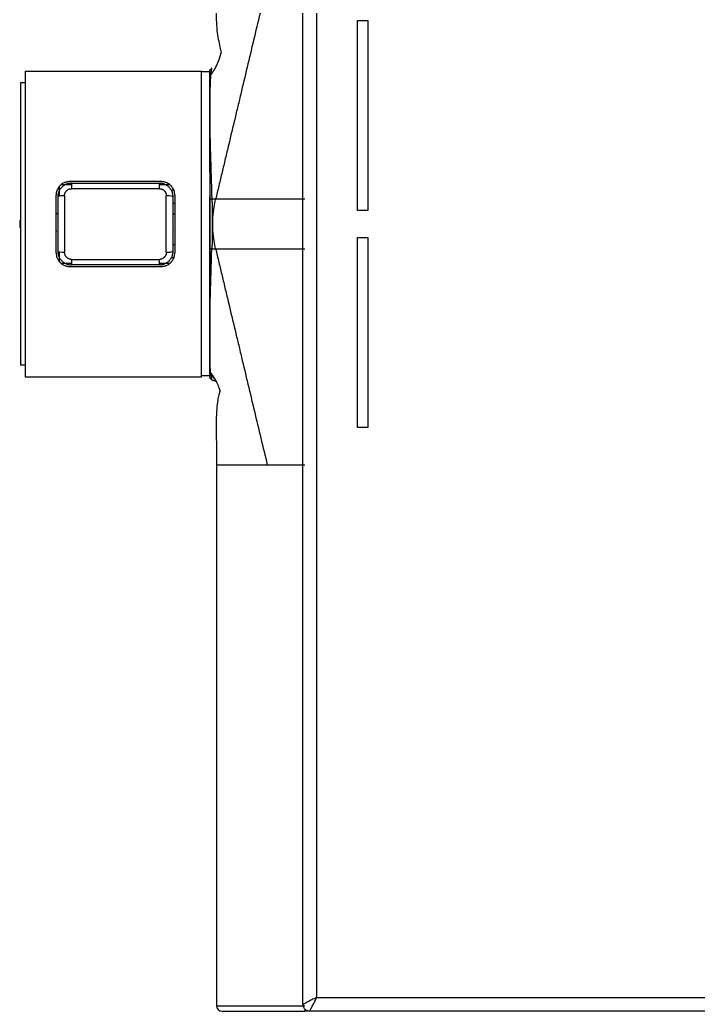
# Model space of a CAD drawing. Header units: millimetres. Extents: x -33000 to 294000, y 0 to 42408.
# Drawn here: x 94708.9 to 94808.9, y 17413 to 17559 of the extents above; entities that cross this region are included whole.
import ezdxf

# ---------------------------------------------------------------- set-up
doc = ezdxf.new("R2010")
doc.units = ezdxf.units.MM
doc.header["$LTSCALE"] = 50
doc.layers.add('arch', color=8, linetype='Continuous')

msp = doc.modelspace()

# ---------------------------------------------------------------- linework, layer by layer
at = {"layer": 'arch'}
for p, q in [((94758.68, 17558.96), (94760.18, 17558.96)), ((94758.68, 17530.96), (94758.68, 17558.96)), ((94760.18, 17558.96), (94760.18, 17530.96)), ((94709.69, 17551.46), (94709.69, 17506.46)), ((94709.69, 17551.46), (94735.69, 17551.46)), ((94735.69, 17506.46), (94735.69, 17551.46)), ((94736.89, 17551.36), (94735.69, 17551.36)), ((94736.89, 17536.6), (94736.89, 17551.36)), ((94709.69, 17549.76), (94708.99, 17549.76)), ((94708.99, 17549.76), (94708.99, 17508.16)), ((94714.69, 17534.47), (94714.69, 17533.06)), ((94716.49, 17534.71), (94714.94, 17534.71)), ((94729.74, 17535.21), (94716.24, 17535.21)), ((94716.49, 17534.96), (94729.49, 17534.96)), ((94716.49, 17534.96), (94716.49, 17534.16)), ((94729.49, 17534.16), (94716.49, 17534.16)), ((94729.49, 17534.16), (94729.49, 17534.96)), ((94731.02, 17534.71), (94729.49, 17534.71)), ((94731.18, 17533.96), (94731.58, 17533.96)), ((94714.24, 17524.71), (94714.24, 17533.21)), ((94714.49, 17532.96), (94714.49, 17524.96)), ((94715.49, 17533.12), (94715.49, 17528.96)), ((94730.49, 17528.96), (94730.49, 17533.12)), ((94731.49, 17524.96), (94731.49, 17532.96)), ((94731.74, 17533.21), (94731.74, 17524.71)), ((94736.89, 17506.8), (94736.89, 17533)), ((94731.74, 17531.96), (94731.49, 17531.96)), ((94760.18, 17530.96), (94758.68, 17530.96)), ((94708.89, 17529.46), (94708.99, 17529.46)), ((94708.89, 17529.46), (94708.89, 17528.46)), ((94714.39, 17530.46), (94714.29, 17530.46)), ((94731.54, 17530.46), (94731.64, 17530.46)), ((94708.89, 17528.46), (94708.99, 17528.46)), ((94715.49, 17528.96), (94715.49, 17524.79)), ((94730.49, 17524.79), (94730.49, 17528.96)), ((94758.68, 17526.96), (94760.18, 17526.96)), ((94758.68, 17498.96), (94758.68, 17526.96)), ((94760.18, 17526.96), (94760.18, 17498.96)), ((94731.49, 17525.96), (94731.74, 17525.96)), ((94714.69, 17524.86), (94714.69, 17523.44)), ((94716.49, 17523.75), (94716.49, 17522.96)), ((94716.49, 17523.75), (94729.49, 17523.75)), ((94729.49, 17522.96), (94729.49, 17523.75)), ((94731.56, 17523.96), (94731.18, 17523.96)), ((94714.96, 17523.21), (94716.49, 17523.21)), ((94716.24, 17522.71), (94729.74, 17522.71)), ((94729.49, 17522.96), (94716.49, 17522.96)), ((94729.49, 17523.21), (94731.04, 17523.21)), ((94709.69, 17508.16), (94708.99, 17508.16)), ((94709.69, 17506.46), (94735.69, 17506.46)), ((94736.89, 17506.56), (94735.69, 17506.56)), ((94736.89, 17506.56), (94736.89, 17506.7)), ((94760.18, 17498.96), (94758.68, 17498.96)), ((94737.89, 17493.49), (94737.89, 17413.76)), ((94737.89, 17413.76), (94750.89, 17413.76)), ((94738.69, 17412.96), (94750.89, 17412.96)), ((94750.89, 17413.3), (94750.89, 17412.96)), ((94862.36, 17412.96), (94750.89, 17412.96))]:
    msp.add_line(p, q, dxfattribs=at)
msp.add_arc((94738.69, 17413.76), 0.8, 180, 270, dxfattribs=at)
for centre, major_axis, start_param, end_param in [((94715.49, 17532.96), (1, 0), 1.570796, 3.141593), ((94730.49, 17532.96), (1, 0), 0, 1.570796), ((94715.49, 17524.96), (-1, 0), 0, 1.570796), ((94730.49, 17524.96), (-1, 0), 1.570796, 3.141593)]:
    msp.add_ellipse(centre, major_axis=major_axis, ratio=0.166667, start_param=start_param, end_param=end_param, dxfattribs=at)
for points, degree in [([(94750.64, 17413.96), (94750.64, 17654.46)], 1), ([(94752.64, 17654.46), (94752.64, 17414.96)], 1), ([(94736.89, 17551.41), (94736.89, 17551.63), (94737.03, 17551.8)], 2), ([(94736.89, 17551.42), (94736.89, 17551.42), (94736.89, 17551.13), (94736.89, 17550.56)], 3), ([(94736.89, 17550.56), (94736.89, 17550.55), (94736.89, 17550.53), (94736.89, 17550.52)], 3), ([(94737.76, 17525.3), (94737.2, 17527.68), (94737.2, 17530.23), (94737.76, 17532.61)], 3), ([(94714.29, 17530.46), (94714.29, 17530.46), (94714.28, 17530.45), (94714.28, 17530.45)], 3), ([(94714.39, 17530.46), (94714.39, 17530.46), (94714.4, 17530.45), (94714.4, 17530.45)], 3), ([(94731.54, 17530.46), (94731.54, 17530.46), (94731.53, 17530.45), (94731.53, 17530.45)], 3), ([(94731.64, 17530.46), (94731.64, 17530.46), (94731.65, 17530.45), (94731.65, 17530.45)], 3), ([(94736.89, 17507.4), (94736.89, 17507.38), (94736.89, 17507.36), (94736.89, 17507.35)], 3), ([(94736.89, 17507.35), (94736.89, 17506.79), (94736.89, 17506.49), (94736.89, 17506.49)], 3), ([(94737.03, 17506.11), (94736.89, 17506.28), (94736.89, 17506.5)], 2), ([(94737.18, 17506), (94737.74, 17505.85), (94737.79, 17505.81)], 2), ([(94752.64, 17414.96), (94862.14, 17414.96)], 1), ([(94862.14, 17412.96), (94751.64, 17412.96)], 1)]:
    msp.add_open_spline(points, degree=degree, dxfattribs=at)
for points, knots in [([(94745.38, 17564.48), (94744.74, 17561.83), (94744.11, 17559.19), (94743.16, 17555.21), (94742.84, 17553.88), (94742.21, 17551.22), (94741.89, 17549.9), (94741.42, 17547.9), (94741.26, 17547.24), (94740.94, 17545.91), (94740.46, 17543.91), (94739.83, 17541.25), (94739.35, 17539.26), (94739.11, 17538.26), (94739.03, 17537.93), (94738.87, 17537.26), (94738.64, 17536.27), (94738.4, 17535.27), (94738.08, 17533.94), (94737.92, 17533.28), (94737.76, 17532.61)], [0, 0, 0, 0, 0.25, 0.25, 0.375, 0.375, 0.5, 0.5, 0.5625, 0.5625, 0.625, 0.75, 0.8125, 0.8125, 0.84375, 0.84375, 0.875, 0.9375, 0.9375, 1, 1, 1, 1]), ([(94737.89, 17564.48), (94737.86, 17563.17), (94737.87, 17560.75), (94737.83, 17557.47), (94738.33, 17555.44), (94738.51, 17554.5), (94738.56, 17554.25)], [0, 0, 0, 0, 0.316473, 0.617682, 0.895173, 1, 1, 1, 1]), ([(94737.87, 17552.23), (94737.87, 17552.23), (94737.88, 17552.25), (94737.9, 17552.28), (94737.92, 17552.32), (94737.94, 17552.37), (94737.96, 17552.41), (94737.98, 17552.45), (94738, 17552.49), (94738.02, 17552.53), (94738.04, 17552.58), (94738.05, 17552.62), (94738.07, 17552.66), (94738.09, 17552.7), (94738.11, 17552.75), (94738.13, 17552.79), (94738.14, 17552.83), (94738.16, 17552.87), (94738.18, 17552.92), (94738.19, 17552.96), (94738.21, 17553), (94738.23, 17553.05), (94738.24, 17553.09), (94738.26, 17553.13), (94738.27, 17553.18), (94738.29, 17553.22), (94738.31, 17553.26), (94738.32, 17553.31), (94738.34, 17553.35), (94738.35, 17553.4), (94738.36, 17553.44), (94738.38, 17553.48), (94738.39, 17553.53), (94738.4, 17553.57), (94738.42, 17553.62), (94738.43, 17553.66), (94738.44, 17553.71), (94738.46, 17553.75), (94738.47, 17553.79), (94738.48, 17553.84), (94738.49, 17553.88), (94738.51, 17553.93), (94738.52, 17553.97), (94738.53, 17554.02), (94738.54, 17554.06), (94738.55, 17554.11), (94738.56, 17554.15), (94738.57, 17554.2), (94738.58, 17554.23), (94738.58, 17554.24), (94738.58, 17554.25)], [0, 0, 0, 0, 0.005324, 0.026917, 0.048511, 0.070105, 0.091699, 0.113294, 0.134889, 0.156485, 0.178082, 0.19968, 0.221278, 0.242878, 0.264478, 0.286079, 0.307681, 0.329284, 0.350887, 0.372492, 0.394097, 0.415703, 0.43731, 0.458918, 0.480526, 0.502134, 0.523743, 0.545352, 0.566962, 0.588571, 0.610181, 0.63179, 0.653399, 0.675008, 0.696616, 0.718223, 0.73983, 0.761435, 0.78304, 0.804642, 0.826244, 0.847843, 0.869442, 0.89104, 0.912637, 0.934234, 0.955831, 0.977428, 0.999025, 1, 1, 1, 1]), ([(94737.02, 17550.87), (94737.03, 17550.89), (94737.05, 17550.91), (94737.08, 17550.95), (94737.1, 17550.98), (94737.13, 17551.02), (94737.16, 17551.06), (94737.18, 17551.1), (94737.21, 17551.13), (94737.24, 17551.17), (94737.26, 17551.21), (94737.29, 17551.25), (94737.32, 17551.29), (94737.34, 17551.32), (94737.37, 17551.36), (94737.39, 17551.4), (94737.42, 17551.44), (94737.44, 17551.48), (94737.47, 17551.52), (94737.49, 17551.56), (94737.52, 17551.6), (94737.54, 17551.64), (94737.57, 17551.67), (94737.59, 17551.71), (94737.61, 17551.75), (94737.64, 17551.79), (94737.66, 17551.83), (94737.68, 17551.87), (94737.71, 17551.91), (94737.73, 17551.96), (94737.75, 17552), (94737.77, 17552.04), (94737.79, 17552.08), (94737.82, 17552.12), (94737.84, 17552.16), (94737.86, 17552.2), (94737.87, 17552.22), (94737.87, 17552.23)], [0, 0, 0, 0, 0.028748, 0.0575, 0.086255, 0.115013, 0.143774, 0.172538, 0.201303, 0.230072, 0.258842, 0.287613, 0.316387, 0.345162, 0.373938, 0.402716, 0.431494, 0.460273, 0.489053, 0.517833, 0.546614, 0.575395, 0.604176, 0.632957, 0.661738, 0.69052, 0.7193, 0.748081, 0.776862, 0.805642, 0.834422, 0.863201, 0.89198, 0.920759, 0.949538, 0.978317, 1, 1, 1, 1]), ([(94737.2, 17551.94), (94737.19, 17551.94), (94737.18, 17551.92), (94737.16, 17551.85), (94737.13, 17551.74), (94737.08, 17551.41), (94737.05, 17551.19), (94737.02, 17550.92)], [0, 0, 0, 0, 0.148529, 0.148529, 0.574264, 0.574264, 1, 1, 1, 1]), ([(94736.89, 17550.56), (94736.89, 17550.59), (94736.89, 17550.62), (94736.9, 17550.69), (94736.91, 17550.72), (94736.93, 17550.78), (94736.95, 17550.81), (94736.98, 17550.87), (94737, 17550.9), (94737.02, 17550.92)], [0, 0, 0, 0, 0.25, 0.25, 0.5, 0.5, 0.75, 0.75, 1, 1, 1, 1]), ([(94736.89, 17550.52), (94736.89, 17550.37), (94736.89, 17550.2), (94736.89, 17549.84), (94736.89, 17549.64), (94736.89, 17549.21), (94736.89, 17548.98), (94736.89, 17548.48), (94736.89, 17548.22), (94736.89, 17547.66), (94736.89, 17547.36), (94736.89, 17546.74), (94736.89, 17546.41), (94736.89, 17545.72), (94736.89, 17545.36), (94736.89, 17544.61), (94736.89, 17544.23), (94736.89, 17543.43), (94736.89, 17543.01), (94736.89, 17542.17), (94736.89, 17541.73), (94736.89, 17540.85), (94736.89, 17540.39), (94736.89, 17539.47), (94736.89, 17539), (94736.89, 17537.57), (94736.89, 17536.59), (94736.89, 17534.59), (94736.89, 17533.57), (94736.89, 17532.54)], [0, 0, 0, 0, 0.0625, 0.0625, 0.125, 0.125, 0.1875, 0.1875, 0.25, 0.25, 0.3125, 0.3125, 0.375, 0.375, 0.4375, 0.4375, 0.5, 0.5, 0.5625, 0.5625, 0.625, 0.625, 0.6875, 0.6875, 0.75, 0.75, 0.875, 0.875, 1, 1, 1, 1]), ([(94737.02, 17550.87), (94737.02, 17550.87), (94737.02, 17550.85), (94737.02, 17550.82), (94737.01, 17550.8), (94737.01, 17550.78), (94737.01, 17550.75), (94737.01, 17550.73), (94737.01, 17550.7), (94737.01, 17550.67), (94737, 17550.65), (94737, 17550.62), (94737, 17550.6), (94737, 17550.57), (94737, 17550.55), (94736.99, 17550.52), (94736.99, 17550.5), (94736.99, 17550.47), (94736.99, 17550.45), (94736.99, 17550.42), (94736.99, 17550.39), (94736.99, 17550.37), (94736.98, 17550.34), (94736.98, 17550.32), (94736.98, 17550.29), (94736.98, 17550.26), (94736.98, 17550.24), (94736.98, 17550.21), (94736.98, 17550.19), (94736.97, 17550.16), (94736.97, 17550.13), (94736.97, 17550.11), (94736.97, 17550.08), (94736.97, 17550.06), (94736.97, 17550.03), (94736.97, 17550.01), (94736.97, 17549.98), (94736.96, 17549.95), (94736.96, 17549.93), (94736.96, 17549.9), (94736.96, 17549.88), (94736.96, 17549.85), (94736.96, 17549.83), (94736.96, 17549.8), (94736.96, 17549.77), (94736.95, 17549.75), (94736.95, 17549.72), (94736.95, 17549.7), (94736.95, 17549.67), (94736.95, 17549.65), (94736.95, 17549.62), (94736.95, 17549.6), (94736.95, 17549.57), (94736.95, 17549.55), (94736.95, 17549.52), (94736.95, 17549.5), (94736.94, 17549.47), (94736.94, 17549.45), (94736.94, 17549.42), (94736.94, 17549.4), (94736.94, 17549.38), (94736.94, 17549.35), (94736.94, 17549.33), (94736.94, 17549.3), (94736.94, 17549.28), (94736.94, 17549.26), (94736.94, 17549.23), (94736.94, 17549.21), (94736.94, 17549.18), (94736.93, 17549.16), (94736.93, 17549.14), (94736.93, 17549.11), (94736.93, 17549.09), (94736.93, 17549.07), (94736.93, 17549.05), (94736.93, 17549.02), (94736.93, 17549), (94736.93, 17548.98), (94736.93, 17548.96), (94736.93, 17548.93), (94736.93, 17548.91), (94736.93, 17548.89), (94736.93, 17548.87), (94736.93, 17548.85), (94736.93, 17548.83), (94736.93, 17548.81), (94736.92, 17548.78), (94736.92, 17548.76), (94736.92, 17548.74), (94736.92, 17548.72), (94736.92, 17548.7), (94736.92, 17548.68), (94736.92, 17548.66), (94736.92, 17548.64), (94736.92, 17548.62), (94736.92, 17548.6), (94736.92, 17548.58), (94736.92, 17548.57), (94736.92, 17548.55), (94736.92, 17548.53), (94736.92, 17548.51), (94736.92, 17548.49), (94736.92, 17548.47), (94736.92, 17548.45), (94736.92, 17548.44), (94736.92, 17548.42), (94736.92, 17548.4), (94736.92, 17548.38), (94736.92, 17548.37), (94736.92, 17548.35), (94736.92, 17548.33), (94736.91, 17548.32), (94736.91, 17548.3), (94736.91, 17548.29), (94736.91, 17548.27), (94736.91, 17548.25), (94736.91, 17548.24), (94736.91, 17548.22), (94736.91, 17548.21), (94736.91, 17548.19), (94736.91, 17548.14), (94736.91, 17548.03), (94736.91, 17547.88), (94736.91, 17547.72), (94736.9, 17547.55), (94736.9, 17547.38), (94736.9, 17547.2), (94736.9, 17547.01), (94736.9, 17546.81), (94736.9, 17546.61), (94736.9, 17546.4), (94736.9, 17546.18), (94736.9, 17545.96), (94736.9, 17545.72), (94736.9, 17545.48), (94736.9, 17545.23), (94736.9, 17544.97), (94736.9, 17544.7), (94736.9, 17544.46), (94736.9, 17544.24), (94736.9, 17544.05), (94736.9, 17543.85), (94736.91, 17543.65), (94736.91, 17543.43), (94736.91, 17543.21), (94736.91, 17542.97), (94736.92, 17542.73), (94736.92, 17542.48), (94736.92, 17542.22), (94736.93, 17541.95), (94736.93, 17541.67), (94736.94, 17541.4), (94736.95, 17541.13), (94736.95, 17540.86), (94736.96, 17540.59), (94736.97, 17540.31), (94736.97, 17540.02), (94736.98, 17539.73), (94736.99, 17539.43), (94737, 17539.12), (94737.01, 17538.84), (94737.01, 17538.6), (94737.02, 17538.4), (94737.03, 17538.2), (94737.03, 17537.99), (94737.04, 17537.8), (94737.04, 17537.6), (94737.05, 17537.4), (94737.06, 17537.21), (94737.06, 17537.01), (94737.07, 17536.82), (94737.07, 17536.63), (94737.08, 17536.44), (94737.08, 17536.25), (94737.09, 17536.07), (94737.1, 17535.88), (94737.1, 17535.7), (94737.11, 17535.52), (94737.11, 17535.34), (94737.12, 17535.17), (94737.12, 17534.99), (94737.13, 17534.82), (94737.13, 17534.65), (94737.14, 17534.48), (94737.14, 17534.32), (94737.15, 17534.15), (94737.15, 17533.99), (94737.16, 17533.83), (94737.16, 17533.67), (94737.16, 17533.51), (94737.17, 17533.36), (94737.17, 17533.2), (94737.18, 17533.05), (94737.18, 17532.9), (94737.18, 17532.76), (94737.19, 17532.66), (94737.19, 17532.61)], [0, 0, 0, 0, 0.003027, 0.006038, 0.009033, 0.012011, 0.014972, 0.017918, 0.020847, 0.023759, 0.026655, 0.029534, 0.032397, 0.035244, 0.038074, 0.040887, 0.043684, 0.046465, 0.049228, 0.051975, 0.054706, 0.05742, 0.060117, 0.062798, 0.065462, 0.068109, 0.070739, 0.073353, 0.07595, 0.078531, 0.081094, 0.083641, 0.086171, 0.088685, 0.091181, 0.093661, 0.096124, 0.09857, 0.100999, 0.103411, 0.105807, 0.108186, 0.110547, 0.112892, 0.11522, 0.117532, 0.119826, 0.122103, 0.124363, 0.126607, 0.128833, 0.131043, 0.133236, 0.135411, 0.13757, 0.139712, 0.141836, 0.143944, 0.146035, 0.148108, 0.150165, 0.152205, 0.154227, 0.156233, 0.158222, 0.160193, 0.162148, 0.164085, 0.166006, 0.167909, 0.169795, 0.171664, 0.173517, 0.175352, 0.17717, 0.178971, 0.180754, 0.182521, 0.184271, 0.186003, 0.187719, 0.189417, 0.191098, 0.192762, 0.194409, 0.196039, 0.197652, 0.199248, 0.200826, 0.202387, 0.203932, 0.205459, 0.206969, 0.208462, 0.209937, 0.211396, 0.212837, 0.214262, 0.215669, 0.217059, 0.218432, 0.219787, 0.221126, 0.222447, 0.223752, 0.225039, 0.226309, 0.227561, 0.228797, 0.230015, 0.231217, 0.232401, 0.233568, 0.234718, 0.23585, 0.236966, 0.238064, 0.239145, 0.240209, 0.241256, 0.242286, 0.252668, 0.263327, 0.274264, 0.285477, 0.296967, 0.308733, 0.320776, 0.333094, 0.345688, 0.358557, 0.371702, 0.385121, 0.398813, 0.41278, 0.427019, 0.44153, 0.456312, 0.471364, 0.481129, 0.49124, 0.501694, 0.51249, 0.523628, 0.535105, 0.54692, 0.559072, 0.571557, 0.584373, 0.597519, 0.610991, 0.624786, 0.637095, 0.649601, 0.662303, 0.675201, 0.688292, 0.701577, 0.715055, 0.728724, 0.742584, 0.751573, 0.76046, 0.769247, 0.777934, 0.786522, 0.79501, 0.8034, 0.811692, 0.819886, 0.827983, 0.835983, 0.843887, 0.851695, 0.859408, 0.867026, 0.874549, 0.881978, 0.889313, 0.896555, 0.903704, 0.91076, 0.917724, 0.924596, 0.931376, 0.938065, 0.944663, 0.951171, 0.957588, 0.963915, 0.970153, 0.9763, 0.982359, 0.988328, 0.994208, 1, 1, 1, 1]), ([(94737.02, 17550.92), (94737.02, 17550.92), (94737.02, 17550.91), (94737.02, 17550.9), (94737.02, 17550.89), (94737.02, 17550.88), (94737.02, 17550.88), (94737.02, 17550.87)], [0, 0, 0, 0, 0.203537, 0.405279, 0.605254, 0.803486, 1, 1, 1, 1]), ([(94716.24, 17535.21), (94716.17, 17535.21), (94716.04, 17535.2), (94715.85, 17535.17), (94715.72, 17535.14), (94715.62, 17535.11), (94715.59, 17535.1), (94715.53, 17535.08), (94715.5, 17535.06), (94715.35, 17535), (94715.23, 17534.94), (94715.09, 17534.85), (94715.07, 17534.83), (94715.01, 17534.79), (94714.99, 17534.77), (94714.91, 17534.7), (94714.82, 17534.62), (94714.73, 17534.52), (94714.67, 17534.44), (94714.65, 17534.42), (94714.61, 17534.37), (94714.59, 17534.34), (94714.5, 17534.2), (94714.44, 17534.09), (94714.37, 17533.91), (94714.34, 17533.85), (94714.32, 17533.75), (94714.31, 17533.72), (94714.29, 17533.66), (94714.28, 17533.63), (94714.25, 17533.47), (94714.24, 17533.34), (94714.24, 17533.21)], [0, 0, 0, 0, 0.0625, 0.125, 0.1875, 0.1875, 0.21875, 0.21875, 0.25, 0.25, 0.375, 0.375, 0.40625, 0.40625, 0.4375, 0.4375, 0.5, 0.5625, 0.5625, 0.59375, 0.59375, 0.625, 0.625, 0.75, 0.75, 0.8125, 0.8125, 0.84375, 0.84375, 0.875, 0.875, 1, 1, 1, 1]), ([(94716.49, 17534.96), (94716.48, 17534.96), (94716.47, 17534.96), (94716.45, 17534.96), (94716.42, 17534.96), (94716.4, 17534.95), (94716.38, 17534.95), (94716.36, 17534.95), (94716.34, 17534.95), (94716.32, 17534.95), (94716.29, 17534.95), (94716.27, 17534.94), (94716.25, 17534.94), (94716.23, 17534.94), (94716.2, 17534.94), (94716.18, 17534.93), (94716.16, 17534.93), (94716.14, 17534.93), (94716.12, 17534.92), (94716.09, 17534.92), (94716.07, 17534.91), (94716.05, 17534.91), (94716.03, 17534.9), (94716.01, 17534.9), (94715.99, 17534.89), (94715.96, 17534.89), (94715.94, 17534.88), (94715.92, 17534.87), (94715.9, 17534.87), (94715.88, 17534.86), (94715.85, 17534.85), (94715.83, 17534.85), (94715.81, 17534.84), (94715.79, 17534.83), (94715.77, 17534.82), (94715.75, 17534.81), (94715.68, 17534.78), (94715.56, 17534.73), (94715.39, 17534.63), (94715.23, 17534.51), (94715.09, 17534.39), (94714.96, 17534.25), (94714.85, 17534.11), (94714.74, 17533.93), (94714.66, 17533.77), (94714.61, 17533.64), (94714.58, 17533.56), (94714.56, 17533.48), (94714.54, 17533.4), (94714.53, 17533.33), (94714.51, 17533.26), (94714.5, 17533.2), (94714.5, 17533.14), (94714.49, 17533.09), (94714.49, 17533.04), (94714.49, 17533), (94714.49, 17532.97), (94714.49, 17532.96)], [0, 0, 0, 0, 0.006932, 0.013875, 0.020831, 0.027798, 0.034777, 0.041768, 0.04877, 0.055783, 0.062807, 0.069842, 0.076888, 0.083945, 0.091012, 0.098089, 0.105177, 0.112275, 0.119383, 0.126501, 0.13363, 0.140769, 0.147918, 0.155077, 0.162247, 0.169427, 0.176618, 0.183819, 0.19103, 0.198251, 0.205483, 0.212725, 0.219977, 0.22724, 0.234513, 0.241796, 0.24909, 0.307244, 0.368214, 0.431986, 0.498548, 0.548707, 0.607158, 0.67388, 0.748859, 0.778439, 0.806439, 0.832863, 0.857715, 0.880996, 0.902709, 0.922854, 0.941429, 0.958431, 0.973861, 0.987717, 1, 1, 1, 1]), ([(94715.49, 17533.12), (94715.49, 17533.13), (94715.49, 17533.14), (94715.49, 17533.16), (94715.49, 17533.17), (94715.49, 17533.19), (94715.49, 17533.21), (94715.5, 17533.22), (94715.5, 17533.24), (94715.5, 17533.26), (94715.5, 17533.27), (94715.5, 17533.29), (94715.51, 17533.31), (94715.51, 17533.33), (94715.51, 17533.34), (94715.52, 17533.36), (94715.52, 17533.37), (94715.52, 17533.39), (94715.53, 17533.41), (94715.53, 17533.42), (94715.54, 17533.44), (94715.54, 17533.46), (94715.55, 17533.47), (94715.55, 17533.49), (94715.56, 17533.5), (94715.57, 17533.53), (94715.6, 17533.6), (94715.65, 17533.7), (94715.72, 17533.79), (94715.78, 17533.86), (94715.84, 17533.91), (94715.9, 17533.96), (94715.96, 17534.01), (94716.03, 17534.05), (94716.09, 17534.08), (94716.13, 17534.1), (94716.17, 17534.11), (94716.23, 17534.13), (94716.29, 17534.14), (94716.34, 17534.15), (94716.38, 17534.16), (94716.41, 17534.16), (94716.44, 17534.16), (94716.47, 17534.16), (94716.48, 17534.16), (94716.49, 17534.16)], [0, 0, 0, 0, 0.010626, 0.021255, 0.031886, 0.042518, 0.053151, 0.063784, 0.074417, 0.085049, 0.09568, 0.106308, 0.116934, 0.127556, 0.138176, 0.148793, 0.159407, 0.170017, 0.180623, 0.191226, 0.201825, 0.212421, 0.223012, 0.233599, 0.244181, 0.254759, 0.2963, 0.38126, 0.455852, 0.506627, 0.556602, 0.606403, 0.656029, 0.705482, 0.754773, 0.77086, 0.796723, 0.832332, 0.877664, 0.906144, 0.931386, 0.953391, 0.972161, 0.987697, 1, 1, 1, 1]), ([(94731.49, 17532.96), (94731.49, 17532.96), (94731.49, 17532.98), (94731.49, 17533), (94731.49, 17533.03), (94731.49, 17533.06), (94731.49, 17533.09), (94731.48, 17533.12), (94731.48, 17533.15), (94731.48, 17533.19), (94731.47, 17533.22), (94731.47, 17533.26), (94731.46, 17533.3), (94731.45, 17533.34), (94731.44, 17533.38), (94731.43, 17533.43), (94731.42, 17533.47), (94731.41, 17533.52), (94731.39, 17533.57), (94731.38, 17533.62), (94731.36, 17533.67), (94731.32, 17533.78), (94731.24, 17533.93), (94731.13, 17534.11), (94731.02, 17534.25), (94730.89, 17534.39), (94730.75, 17534.51), (94730.59, 17534.63), (94730.42, 17534.73), (94730.3, 17534.79), (94730.21, 17534.82), (94730.17, 17534.84), (94730.12, 17534.85), (94730.08, 17534.87), (94730.03, 17534.88), (94729.99, 17534.89), (94729.94, 17534.9), (94729.9, 17534.91), (94729.85, 17534.92), (94729.81, 17534.93), (94729.76, 17534.94), (94729.72, 17534.94), (94729.67, 17534.95), (94729.63, 17534.95), (94729.58, 17534.95), (94729.54, 17534.96), (94729.51, 17534.96), (94729.49, 17534.96)], [0, 0, 0, 0, 0.007192, 0.014948, 0.023266, 0.032147, 0.041592, 0.051599, 0.062169, 0.073302, 0.084996, 0.097253, 0.11007, 0.123449, 0.137389, 0.15189, 0.166954, 0.182581, 0.198771, 0.215525, 0.232845, 0.25073, 0.325803, 0.392595, 0.451091, 0.501269, 0.567911, 0.631764, 0.692815, 0.75105, 0.766045, 0.780996, 0.795903, 0.810767, 0.825588, 0.840366, 0.855099, 0.86979, 0.884437, 0.899041, 0.913602, 0.928119, 0.942591, 0.957016, 0.971393, 0.985722, 1, 1, 1, 1]), ([(94729.49, 17534.16), (94729.5, 17534.16), (94729.51, 17534.16), (94729.52, 17534.16), (94729.54, 17534.16), (94729.55, 17534.16), (94729.57, 17534.16), (94729.58, 17534.16), (94729.6, 17534.16), (94729.61, 17534.16), (94729.63, 17534.15), (94729.64, 17534.15), (94729.66, 17534.15), (94729.67, 17534.15), (94729.69, 17534.14), (94729.7, 17534.14), (94729.72, 17534.14), (94729.73, 17534.13), (94729.75, 17534.13), (94729.76, 17534.13), (94729.78, 17534.12), (94729.79, 17534.12), (94729.8, 17534.11), (94729.82, 17534.11), (94729.83, 17534.1), (94729.85, 17534.09), (94729.86, 17534.09), (94729.88, 17534.08), (94729.9, 17534.07), (94729.94, 17534.05), (94729.99, 17534.02), (94730.07, 17533.98), (94730.14, 17533.92), (94730.2, 17533.86), (94730.25, 17533.8), (94730.3, 17533.73), (94730.35, 17533.66), (94730.38, 17533.59), (94730.41, 17533.53), (94730.43, 17533.47), (94730.45, 17533.41), (94730.47, 17533.34), (94730.48, 17533.27), (94730.49, 17533.22), (94730.49, 17533.18), (94730.49, 17533.15), (94730.49, 17533.13), (94730.49, 17533.12)], [0, 0, 0, 0, 0.009412, 0.018826, 0.028242, 0.03766, 0.04708, 0.056502, 0.065925, 0.075349, 0.084775, 0.094202, 0.10363, 0.113059, 0.122489, 0.131921, 0.141355, 0.150792, 0.16023, 0.169671, 0.179115, 0.188562, 0.198012, 0.207465, 0.216922, 0.226383, 0.235847, 0.245315, 0.261881, 0.28798, 0.32366, 0.368993, 0.449179, 0.493371, 0.543482, 0.59375, 0.644161, 0.694696, 0.745334, 0.769368, 0.811762, 0.872582, 0.909215, 0.940289, 0.965782, 0.985685, 1, 1, 1, 1]), ([(94731.74, 17533.21), (94731.74, 17533.34), (94731.73, 17533.47), (94731.69, 17533.66), (94731.67, 17533.72), (94731.65, 17533.81), (94731.64, 17533.84), (94731.61, 17533.91), (94731.6, 17533.94), (94731.54, 17534.09), (94731.48, 17534.2), (94731.37, 17534.36), (94731.33, 17534.42), (94731.27, 17534.49), (94731.25, 17534.52), (94731.21, 17534.57), (94731.19, 17534.59), (94731.07, 17534.71), (94730.97, 17534.79), (94730.84, 17534.88), (94730.81, 17534.9), (94730.77, 17534.92), (94730.75, 17534.93), (94730.72, 17534.95), (94730.65, 17534.99), (94730.52, 17535.05), (94730.33, 17535.12), (94730.2, 17535.15), (94730.11, 17535.17), (94730.07, 17535.18), (94730.01, 17535.19), (94729.97, 17535.19), (94729.87, 17535.2), (94729.81, 17535.21), (94729.74, 17535.21)], [0, 0, 0, 0, 0.125, 0.125, 0.1875, 0.1875, 0.21875, 0.21875, 0.25, 0.25, 0.375, 0.375, 0.4375, 0.4375, 0.46875, 0.46875, 0.5, 0.5, 0.625, 0.625, 0.65625, 0.65625, 0.671875, 0.671875, 0.6875, 0.75, 0.8125, 0.875, 0.875, 0.90625, 0.90625, 0.9375, 0.9375, 1, 1, 1, 1]), ([(94737.19, 17532.61), (94737.14, 17532.61), (94737.1, 17532.6), (94737.03, 17532.59), (94736.99, 17532.59), (94736.94, 17532.57), (94736.92, 17532.57), (94736.9, 17532.55), (94736.89, 17532.55), (94736.89, 17532.54)], [0, 0, 0, 0, 0.25, 0.25, 0.5, 0.5, 0.75, 0.75, 1, 1, 1, 1]), ([(94736.89, 17532.54), (94736.89, 17532.51), (94736.89, 17532.45), (94736.89, 17532.37), (94736.89, 17532.28), (94736.89, 17532.19), (94736.89, 17532.11), (94736.89, 17532.02), (94736.89, 17531.94), (94736.89, 17531.85), (94736.89, 17531.77), (94736.89, 17531.68), (94736.89, 17531.6), (94736.89, 17531.51), (94736.89, 17531.43), (94736.89, 17531.34), (94736.89, 17531.26), (94736.89, 17531.17), (94736.89, 17531.09), (94736.89, 17531), (94736.89, 17530.92), (94736.89, 17530.84), (94736.89, 17530.73), (94736.89, 17530.59), (94736.89, 17530.44), (94736.89, 17530.29), (94736.89, 17530.14), (94736.89, 17529.99), (94736.89, 17529.85), (94736.89, 17529.71), (94736.89, 17529.58), (94736.89, 17529.44), (94736.89, 17529.32), (94736.89, 17529.19), (94736.89, 17529.07), (94736.89, 17528.92), (94736.89, 17528.73), (94736.89, 17528.5), (94736.89, 17528.26), (94736.89, 17528), (94736.89, 17527.73), (94736.89, 17527.45), (94736.89, 17527.22), (94736.89, 17527.03), (94736.89, 17526.91), (94736.89, 17526.78), (94736.89, 17526.65), (94736.89, 17526.53), (94736.89, 17526.4), (94736.89, 17526.27), (94736.89, 17526.15), (94736.89, 17526.02), (94736.89, 17525.89), (94736.89, 17525.76), (94736.89, 17525.63), (94736.89, 17525.5), (94736.89, 17525.42), (94736.89, 17525.37)], [0, 0, 0, 0, 0.012136, 0.024248, 0.036335, 0.048397, 0.060434, 0.072447, 0.084434, 0.096395, 0.108331, 0.120242, 0.132126, 0.143985, 0.155819, 0.167629, 0.179418, 0.191186, 0.202937, 0.214673, 0.226395, 0.238104, 0.249799, 0.272077, 0.293865, 0.315153, 0.335937, 0.356214, 0.375981, 0.395237, 0.41398, 0.432211, 0.449929, 0.467133, 0.483824, 0.500001, 0.530428, 0.562635, 0.59662, 0.632381, 0.66991, 0.709194, 0.750201, 0.767772, 0.78537, 0.802996, 0.820654, 0.838353, 0.856101, 0.8739, 0.891754, 0.909662, 0.927624, 0.94564, 0.963708, 0.981828, 1, 1, 1, 1]), ([(94737.19, 17532.61), (94737.19, 17532.6), (94737.19, 17532.57), (94737.2, 17532.52), (94737.2, 17532.48), (94737.2, 17532.43), (94737.21, 17532.39), (94737.21, 17532.34), (94737.22, 17532.3), (94737.22, 17532.25), (94737.22, 17532.21), (94737.23, 17532.16), (94737.23, 17532.12), (94737.23, 17532.07), (94737.24, 17532.02), (94737.24, 17531.98), (94737.24, 17531.93), (94737.24, 17531.88), (94737.25, 17531.79), (94737.25, 17531.66), (94737.25, 17531.49), (94737.26, 17531.35), (94737.26, 17531.23), (94737.26, 17531.13), (94737.26, 17531.06), (94737.26, 17531), (94737.26, 17530.95), (94737.26, 17530.89), (94737.26, 17530.81), (94737.26, 17530.73), (94737.26, 17530.65), (94737.26, 17530.57), (94737.26, 17530.49), (94737.26, 17530.41), (94737.26, 17530.33), (94737.26, 17530.25), (94737.26, 17530.17), (94737.26, 17530.09), (94737.26, 17530.02), (94737.26, 17529.94), (94737.26, 17529.86), (94737.26, 17529.78), (94737.26, 17529.7), (94737.26, 17529.62), (94737.26, 17529.54), (94737.26, 17529.46), (94737.26, 17529.39), (94737.26, 17529.31), (94737.26, 17529.23), (94737.26, 17529.15), (94737.26, 17529.07), (94737.26, 17529), (94737.26, 17528.88), (94737.26, 17528.73), (94737.26, 17528.55), (94737.26, 17528.37), (94737.26, 17528.2), (94737.26, 17528.02), (94737.26, 17527.86), (94737.26, 17527.71), (94737.26, 17527.57), (94737.26, 17527.41), (94737.26, 17527.25), (94737.26, 17527.08), (94737.26, 17526.94), (94737.26, 17526.8), (94737.26, 17526.63), (94737.25, 17526.37), (94737.25, 17526.14), (94737.24, 17525.97), (94737.24, 17525.88), (94737.23, 17525.8), (94737.22, 17525.71), (94737.22, 17525.63), (94737.21, 17525.55), (94737.2, 17525.46), (94737.2, 17525.38), (94737.19, 17525.33), (94737.19, 17525.3)], [0, 0, 0, 0, 0.006128, 0.012279, 0.018453, 0.024648, 0.030865, 0.037104, 0.043364, 0.049646, 0.055949, 0.062272, 0.068617, 0.074984, 0.081371, 0.08778, 0.094211, 0.100663, 0.107138, 0.132664, 0.155104, 0.174499, 0.190872, 0.204235, 0.214591, 0.22194, 0.226281, 0.237098, 0.247907, 0.258711, 0.269508, 0.280301, 0.291088, 0.301871, 0.312649, 0.323421, 0.334188, 0.344948, 0.355702, 0.366448, 0.377186, 0.387915, 0.398635, 0.409345, 0.420043, 0.43073, 0.441405, 0.452067, 0.462715, 0.473349, 0.483968, 0.494572, 0.505159, 0.530423, 0.555273, 0.579702, 0.603704, 0.627273, 0.650403, 0.669166, 0.689044, 0.710027, 0.732108, 0.755285, 0.779559, 0.790368, 0.813284, 0.848331, 0.895659, 0.907654, 0.919548, 0.931341, 0.943036, 0.95463, 0.966125, 0.97752, 0.988812, 1, 1, 1, 1]), ([(94737.76, 17532.61), (94737.75, 17532.61), (94737.73, 17532.61), (94737.69, 17532.61), (94737.64, 17532.61), (94737.59, 17532.61), (94737.54, 17532.61), (94737.48, 17532.61), (94737.41, 17532.61), (94737.32, 17532.61), (94737.24, 17532.61), (94737.19, 17532.61)], [0, 0, 0, 0, 0.060038, 0.129123, 0.207265, 0.294468, 0.390731, 0.496044, 0.578166, 0.746254, 1, 1, 1, 1]), ([(94750.89, 17532.61), (94748.64, 17532.61), (94746.38, 17532.61), (94743.05, 17532.61), (94741.94, 17532.61), (94739.79, 17532.61), (94738.74, 17532.61), (94737.76, 17532.61)], [0, 0, 0, 0, 0.5, 0.5, 0.75, 0.75, 1, 1, 1, 1]), ([(94714.34, 17527.89), (94714.34, 17527.89), (94714.33, 17527.89), (94714.32, 17527.9), (94714.32, 17527.91), (94714.31, 17527.93), (94714.31, 17527.94), (94714.31, 17527.94), (94714.31, 17527.94), (94714.31, 17527.94)], [0, 0, 0, 0, 0.441305, 0.441305, 0.88261, 0.88261, 0.992936, 0.992936, 1, 1, 1, 1]), ([(94731.58, 17527.9), (94731.58, 17527.89), (94731.58, 17527.89), (94731.59, 17527.89), (94731.6, 17527.89), (94731.6, 17527.9), (94731.6, 17527.9), (94731.6, 17527.9)], [0, 0, 0, 0, 0.471666, 0.471666, 0.977742, 0.977742, 1, 1, 1, 1]), ([(94736.89, 17525.37), (94736.89, 17524.35), (94736.89, 17523.33), (94736.89, 17521.33), (94736.89, 17520.34), (94736.89, 17518.91), (94736.89, 17518.44), (94736.89, 17517.52), (94736.89, 17517.07), (94736.89, 17516.18), (94736.89, 17515.74), (94736.89, 17514.9), (94736.89, 17514.49), (94736.89, 17513.69), (94736.89, 17513.3), (94736.89, 17512.55), (94736.89, 17512.19), (94736.89, 17511.5), (94736.89, 17511.17), (94736.89, 17510.55), (94736.89, 17510.25), (94736.89, 17509.69), (94736.89, 17509.43), (94736.89, 17508.93), (94736.89, 17508.7), (94736.89, 17508.27), (94736.89, 17508.08), (94736.89, 17507.71), (94736.89, 17507.55), (94736.89, 17507.4)], [0, 0, 0, 0, 0.125, 0.125, 0.25, 0.25, 0.3125, 0.3125, 0.375, 0.375, 0.4375, 0.4375, 0.5, 0.5, 0.5625, 0.5625, 0.625, 0.625, 0.6875, 0.6875, 0.75, 0.75, 0.8125, 0.8125, 0.875, 0.875, 0.9375, 0.9375, 1, 1, 1, 1]), ([(94737.02, 17507.04), (94737.02, 17507.05), (94737.02, 17507.06), (94737.02, 17507.09), (94737.01, 17507.11), (94737.01, 17507.13), (94737.01, 17507.16), (94737.01, 17507.18), (94737.01, 17507.21), (94737.01, 17507.23), (94737, 17507.26), (94737, 17507.28), (94737, 17507.31), (94737, 17507.34), (94737, 17507.36), (94737, 17507.39), (94737, 17507.41), (94736.99, 17507.44), (94736.99, 17507.47), (94736.99, 17507.5), (94736.99, 17507.52), (94736.99, 17507.55), (94736.99, 17507.58), (94736.98, 17507.61), (94736.98, 17507.63), (94736.98, 17507.66), (94736.98, 17507.69), (94736.98, 17507.72), (94736.98, 17507.75), (94736.98, 17507.78), (94736.97, 17507.81), (94736.97, 17507.84), (94736.97, 17507.87), (94736.97, 17507.89), (94736.97, 17507.92), (94736.97, 17507.96), (94736.97, 17507.99), (94736.96, 17508.02), (94736.96, 17508.05), (94736.96, 17508.08), (94736.96, 17508.11), (94736.96, 17508.14), (94736.96, 17508.17), (94736.96, 17508.2), (94736.96, 17508.24), (94736.95, 17508.27), (94736.95, 17508.3), (94736.95, 17508.33), (94736.95, 17508.37), (94736.95, 17508.4), (94736.95, 17508.43), (94736.95, 17508.46), (94736.95, 17508.5), (94736.94, 17508.53), (94736.94, 17508.57), (94736.94, 17508.6), (94736.94, 17508.63), (94736.94, 17508.67), (94736.94, 17508.7), (94736.94, 17508.74), (94736.94, 17508.77), (94736.94, 17508.81), (94736.93, 17508.84), (94736.93, 17508.88), (94736.93, 17508.91), (94736.93, 17508.95), (94736.93, 17508.98), (94736.93, 17509.02), (94736.93, 17509.06), (94736.93, 17509.09), (94736.93, 17509.13), (94736.93, 17509.17), (94736.92, 17509.2), (94736.92, 17509.24), (94736.92, 17509.28), (94736.92, 17509.32), (94736.92, 17509.35), (94736.92, 17509.39), (94736.92, 17509.43), (94736.92, 17509.47), (94736.92, 17509.51), (94736.92, 17509.55), (94736.92, 17509.58), (94736.91, 17509.62), (94736.91, 17509.66), (94736.91, 17509.7), (94736.91, 17509.77), (94736.91, 17509.86), (94736.91, 17509.97), (94736.91, 17510.09), (94736.91, 17510.22), (94736.9, 17510.34), (94736.9, 17510.47), (94736.9, 17510.59), (94736.9, 17510.73), (94736.9, 17510.86), (94736.9, 17510.99), (94736.9, 17511.13), (94736.9, 17511.27), (94736.9, 17511.42), (94736.9, 17511.56), (94736.9, 17511.71), (94736.9, 17511.86), (94736.9, 17512.01), (94736.9, 17512.17), (94736.9, 17512.33), (94736.9, 17512.49), (94736.9, 17512.65), (94736.9, 17512.82), (94736.9, 17512.99), (94736.9, 17513.16), (94736.9, 17513.34), (94736.9, 17513.53), (94736.9, 17513.76), (94736.9, 17514.01), (94736.91, 17514.27), (94736.91, 17514.54), (94736.91, 17514.83), (94736.92, 17515.12), (94736.92, 17515.43), (94736.93, 17515.76), (94736.93, 17516.08), (94736.94, 17516.42), (94736.95, 17516.8), (94736.96, 17517.26), (94736.97, 17517.78), (94736.99, 17518.39), (94737, 17518.92), (94737.01, 17519.34), (94737.02, 17519.62), (94737.03, 17519.88), (94737.04, 17520.14), (94737.05, 17520.39), (94737.05, 17520.62), (94737.06, 17520.85), (94737.07, 17521.07), (94737.07, 17521.28), (94737.08, 17521.48), (94737.09, 17521.67), (94737.09, 17521.85), (94737.1, 17522.02), (94737.1, 17522.14), (94737.1, 17522.19), (94737.1, 17522.2), (94737.1, 17522.21), (94737.1, 17522.22), (94737.1, 17522.24), (94737.1, 17522.26), (94737.1, 17522.28), (94737.11, 17522.31), (94737.11, 17522.34), (94737.11, 17522.37), (94737.11, 17522.4), (94737.11, 17522.44), (94737.11, 17522.48), (94737.11, 17522.52), (94737.11, 17522.57), (94737.11, 17522.62), (94737.12, 17522.67), (94737.12, 17522.73), (94737.12, 17522.79), (94737.12, 17522.85), (94737.12, 17522.92), (94737.12, 17522.99), (94737.13, 17523.06), (94737.13, 17523.13), (94737.13, 17523.21), (94737.13, 17523.29), (94737.13, 17523.38), (94737.14, 17523.46), (94737.14, 17523.55), (94737.14, 17523.65), (94737.14, 17523.75), (94737.15, 17523.85), (94737.15, 17523.95), (94737.15, 17524.06), (94737.16, 17524.17), (94737.16, 17524.28), (94737.16, 17524.4), (94737.17, 17524.52), (94737.17, 17524.64), (94737.17, 17524.77), (94737.18, 17524.9), (94737.18, 17525.03), (94737.18, 17525.16), (94737.19, 17525.26), (94737.19, 17525.3)], [0, 0, 0, 0, 0.002934, 0.005866, 0.008796, 0.011724, 0.01465, 0.017575, 0.020498, 0.023419, 0.026338, 0.029255, 0.032171, 0.035085, 0.037996, 0.040907, 0.043815, 0.046721, 0.049626, 0.052529, 0.05543, 0.058329, 0.061226, 0.064122, 0.067015, 0.069907, 0.072798, 0.075686, 0.078573, 0.081457, 0.084341, 0.087222, 0.090101, 0.092979, 0.095855, 0.098729, 0.101601, 0.104472, 0.107341, 0.110208, 0.113073, 0.115937, 0.118799, 0.121658, 0.124517, 0.127373, 0.130228, 0.133081, 0.135932, 0.138781, 0.141629, 0.144475, 0.147319, 0.150161, 0.153002, 0.155841, 0.158678, 0.161513, 0.164347, 0.167178, 0.170008, 0.172837, 0.175663, 0.178488, 0.181311, 0.184132, 0.186951, 0.189769, 0.192584, 0.195398, 0.19821, 0.201021, 0.203829, 0.206636, 0.209441, 0.212245, 0.215046, 0.217846, 0.220644, 0.22344, 0.226234, 0.229027, 0.231817, 0.234606, 0.237393, 0.240178, 0.242962, 0.251027, 0.259154, 0.267341, 0.27559, 0.2839, 0.292272, 0.300706, 0.309201, 0.317759, 0.326379, 0.33506, 0.343805, 0.352611, 0.361481, 0.370413, 0.379408, 0.388467, 0.397588, 0.406773, 0.416022, 0.425334, 0.434711, 0.444151, 0.453655, 0.463224, 0.472857, 0.485634, 0.49886, 0.512534, 0.526658, 0.541233, 0.556258, 0.571735, 0.587665, 0.60405, 0.618902, 0.636913, 0.658089, 0.682433, 0.709951, 0.740651, 0.753028, 0.764964, 0.776458, 0.787511, 0.798121, 0.808287, 0.818011, 0.82729, 0.836126, 0.844518, 0.852466, 0.859969, 0.867027, 0.873641, 0.873811, 0.874106, 0.874527, 0.875073, 0.875745, 0.876543, 0.877466, 0.878514, 0.879689, 0.880989, 0.882414, 0.883966, 0.885642, 0.887445, 0.889373, 0.891427, 0.893606, 0.895911, 0.898342, 0.900898, 0.90358, 0.906388, 0.909321, 0.912381, 0.915565, 0.918876, 0.922313, 0.925875, 0.929563, 0.933377, 0.937316, 0.941382, 0.945573, 0.949891, 0.954334, 0.958904, 0.963599, 0.968421, 0.973368, 0.978442, 0.983642, 0.988968, 0.994421, 1, 1, 1, 1]), ([(94737.19, 17525.3), (94737.22, 17525.3), (94737.28, 17525.3), (94737.36, 17525.3), (94737.42, 17525.3), (94737.46, 17525.3), (94737.48, 17525.3), (94737.5, 17525.3), (94737.53, 17525.3), (94737.55, 17525.3), (94737.57, 17525.3), (94737.59, 17525.3), (94737.62, 17525.3), (94737.64, 17525.3), (94737.65, 17525.3), (94737.67, 17525.3), (94737.69, 17525.3), (94737.71, 17525.3), (94737.72, 17525.3), (94737.74, 17525.3), (94737.75, 17525.3), (94737.76, 17525.3), (94737.76, 17525.3)], [0, 0, 0, 0, 0.175515, 0.314002, 0.41534, 0.479456, 0.506319, 0.549991, 0.592129, 0.63273, 0.671794, 0.70932, 0.745308, 0.779757, 0.812668, 0.84404, 0.873875, 0.902173, 0.928933, 0.954157, 0.977846, 1, 1, 1, 1]), ([(94737.76, 17525.3), (94738.74, 17525.3), (94739.79, 17525.3), (94741.95, 17525.3), (94743.05, 17525.3), (94746.38, 17525.3), (94748.64, 17525.3), (94750.89, 17525.3)], [0, 0, 0, 0, 0.25, 0.25, 0.5, 0.5, 1, 1, 1, 1]), ([(94737.76, 17525.3), (94737.92, 17524.64), (94738.08, 17523.97), (94738.4, 17522.64), (94738.64, 17521.64), (94738.87, 17520.65), (94739.03, 17519.98), (94739.11, 17519.65), (94739.35, 17518.65), (94739.83, 17516.66), (94740.46, 17514), (94740.94, 17512.01), (94741.26, 17510.68), (94741.42, 17510.01), (94741.89, 17508.02), (94742.21, 17506.69), (94742.84, 17504.03), (94743.16, 17502.71), (94744.11, 17498.73), (94744.74, 17496.08), (94745.38, 17493.44)], [0, 0, 0, 0, 0.0625, 0.0625, 0.125, 0.15625, 0.15625, 0.1875, 0.1875, 0.25, 0.375, 0.4375, 0.4375, 0.5, 0.5, 0.625, 0.625, 0.75, 0.75, 1, 1, 1, 1]), ([(94714.24, 17524.71), (94714.24, 17524.57), (94714.25, 17524.45), (94714.29, 17524.26), (94714.31, 17524.19), (94714.33, 17524.1), (94714.34, 17524.07), (94714.37, 17524.01), (94714.38, 17523.98), (94714.44, 17523.83), (94714.5, 17523.71), (94714.61, 17523.55), (94714.65, 17523.5), (94714.71, 17523.42), (94714.73, 17523.4), (94714.77, 17523.35), (94714.8, 17523.32), (94714.91, 17523.21), (94715.01, 17523.12), (94715.15, 17523.03), (94715.17, 17523.01), (94715.22, 17522.99), (94715.23, 17522.98), (94715.26, 17522.96), (94715.33, 17522.92), (94715.46, 17522.86), (94715.65, 17522.79), (94715.78, 17522.76), (94715.88, 17522.74), (94715.91, 17522.73), (94715.97, 17522.72), (94716.01, 17522.72), (94716.11, 17522.71), (94716.17, 17522.71), (94716.24, 17522.71)], [0, 0, 0, 0, 0.125, 0.125, 0.1875, 0.1875, 0.21875, 0.21875, 0.25, 0.25, 0.375, 0.375, 0.4375, 0.4375, 0.46875, 0.46875, 0.5, 0.5, 0.625, 0.625, 0.65625, 0.65625, 0.671875, 0.671875, 0.6875, 0.75, 0.8125, 0.875, 0.875, 0.90625, 0.90625, 0.9375, 0.9375, 1, 1, 1, 1]), ([(94714.49, 17524.96), (94714.49, 17524.95), (94714.49, 17524.93), (94714.49, 17524.91), (94714.49, 17524.88), (94714.49, 17524.85), (94714.49, 17524.83), (94714.5, 17524.79), (94714.5, 17524.76), (94714.5, 17524.73), (94714.51, 17524.69), (94714.51, 17524.65), (94714.52, 17524.61), (94714.53, 17524.57), (94714.54, 17524.53), (94714.55, 17524.48), (94714.56, 17524.44), (94714.57, 17524.39), (94714.59, 17524.34), (94714.6, 17524.29), (94714.62, 17524.24), (94714.66, 17524.13), (94714.74, 17523.98), (94714.85, 17523.81), (94714.96, 17523.66), (94715.09, 17523.53), (94715.23, 17523.4), (94715.39, 17523.28), (94715.56, 17523.18), (94715.68, 17523.12), (94715.77, 17523.09), (94715.81, 17523.07), (94715.86, 17523.06), (94715.9, 17523.04), (94715.95, 17523.03), (94715.99, 17523.02), (94716.04, 17523.01), (94716.08, 17523), (94716.13, 17522.99), (94716.17, 17522.98), (94716.22, 17522.97), (94716.26, 17522.97), (94716.31, 17522.96), (94716.36, 17522.96), (94716.4, 17522.96), (94716.45, 17522.96), (94716.48, 17522.96), (94716.49, 17522.96)], [0, 0, 0, 0, 0.007192, 0.014948, 0.023266, 0.032147, 0.041592, 0.051599, 0.062169, 0.073302, 0.084996, 0.097253, 0.11007, 0.123449, 0.137389, 0.15189, 0.166954, 0.182581, 0.198771, 0.215525, 0.232845, 0.25073, 0.325803, 0.392595, 0.451091, 0.501269, 0.567911, 0.631764, 0.692815, 0.75105, 0.766045, 0.780996, 0.795903, 0.810767, 0.825588, 0.840366, 0.855099, 0.86979, 0.884437, 0.899041, 0.913602, 0.928119, 0.942591, 0.957016, 0.971393, 0.985722, 1, 1, 1, 1]), ([(94716.49, 17523.75), (94716.49, 17523.75), (94716.48, 17523.75), (94716.46, 17523.75), (94716.44, 17523.75), (94716.43, 17523.75), (94716.41, 17523.75), (94716.4, 17523.75), (94716.38, 17523.75), (94716.37, 17523.76), (94716.35, 17523.76), (94716.34, 17523.76), (94716.32, 17523.76), (94716.31, 17523.77), (94716.29, 17523.77), (94716.28, 17523.77), (94716.26, 17523.78), (94716.25, 17523.78), (94716.23, 17523.78), (94716.22, 17523.79), (94716.21, 17523.79), (94716.19, 17523.8), (94716.18, 17523.8), (94716.16, 17523.81), (94716.15, 17523.81), (94716.13, 17523.82), (94716.12, 17523.82), (94716.1, 17523.83), (94716.08, 17523.84), (94716.04, 17523.86), (94715.99, 17523.89), (94715.92, 17523.94), (94715.84, 17523.99), (94715.78, 17524.06), (94715.73, 17524.12), (94715.68, 17524.18), (94715.64, 17524.25), (94715.6, 17524.32), (94715.57, 17524.38), (94715.55, 17524.44), (94715.53, 17524.5), (94715.51, 17524.58), (94715.5, 17524.64), (94715.49, 17524.69), (94715.49, 17524.73), (94715.49, 17524.76), (94715.49, 17524.78), (94715.49, 17524.79)], [0, 0, 0, 0, 0.009412, 0.018826, 0.028242, 0.03766, 0.04708, 0.056502, 0.065925, 0.075349, 0.084775, 0.094202, 0.10363, 0.113059, 0.122489, 0.131921, 0.141355, 0.150792, 0.16023, 0.169671, 0.179115, 0.188562, 0.198012, 0.207465, 0.216922, 0.226383, 0.235847, 0.245315, 0.261881, 0.28798, 0.32366, 0.368993, 0.449179, 0.493371, 0.543482, 0.59375, 0.644161, 0.694696, 0.745334, 0.769368, 0.811762, 0.872582, 0.909215, 0.940289, 0.965782, 0.985685, 1, 1, 1, 1]), ([(94729.49, 17522.96), (94729.5, 17522.96), (94729.51, 17522.96), (94729.53, 17522.96), (94729.56, 17522.96), (94729.58, 17522.96), (94729.6, 17522.96), (94729.62, 17522.96), (94729.64, 17522.96), (94729.67, 17522.96), (94729.69, 17522.97), (94729.71, 17522.97), (94729.73, 17522.97), (94729.75, 17522.97), (94729.78, 17522.98), (94729.8, 17522.98), (94729.82, 17522.98), (94729.84, 17522.99), (94729.86, 17522.99), (94729.89, 17523), (94729.91, 17523), (94729.93, 17523.01), (94729.95, 17523.01), (94729.97, 17523.02), (94730, 17523.02), (94730.02, 17523.03), (94730.04, 17523.03), (94730.06, 17523.04), (94730.08, 17523.05), (94730.1, 17523.05), (94730.13, 17523.06), (94730.15, 17523.07), (94730.17, 17523.07), (94730.19, 17523.08), (94730.21, 17523.09), (94730.23, 17523.1), (94730.3, 17523.13), (94730.42, 17523.18), (94730.59, 17523.28), (94730.75, 17523.4), (94730.89, 17523.53), (94731.02, 17523.66), (94731.13, 17523.81), (94731.24, 17523.98), (94731.32, 17524.14), (94731.37, 17524.27), (94731.4, 17524.36), (94731.42, 17524.44), (94731.44, 17524.51), (94731.46, 17524.58), (94731.47, 17524.65), (94731.48, 17524.71), (94731.48, 17524.77), (94731.49, 17524.82), (94731.49, 17524.87), (94731.49, 17524.92), (94731.49, 17524.94), (94731.49, 17524.96)], [0, 0, 0, 0, 0.006932, 0.013875, 0.020831, 0.027798, 0.034777, 0.041768, 0.04877, 0.055783, 0.062807, 0.069842, 0.076888, 0.083945, 0.091012, 0.098089, 0.105177, 0.112275, 0.119383, 0.126501, 0.13363, 0.140769, 0.147918, 0.155077, 0.162247, 0.169427, 0.176618, 0.183819, 0.19103, 0.198251, 0.205483, 0.212725, 0.219977, 0.22724, 0.234513, 0.241796, 0.24909, 0.307244, 0.368214, 0.431986, 0.498548, 0.548707, 0.607158, 0.67388, 0.748859, 0.778439, 0.806439, 0.832863, 0.857715, 0.880996, 0.902709, 0.922854, 0.941429, 0.958431, 0.973861, 0.987717, 1, 1, 1, 1]), ([(94730.49, 17524.79), (94730.49, 17524.78), (94730.49, 17524.77), (94730.49, 17524.76), (94730.49, 17524.74), (94730.49, 17524.72), (94730.49, 17524.71), (94730.49, 17524.69), (94730.48, 17524.67), (94730.48, 17524.65), (94730.48, 17524.64), (94730.48, 17524.62), (94730.47, 17524.6), (94730.47, 17524.59), (94730.47, 17524.57), (94730.46, 17524.55), (94730.46, 17524.54), (94730.46, 17524.52), (94730.45, 17524.51), (94730.45, 17524.49), (94730.44, 17524.47), (94730.44, 17524.46), (94730.43, 17524.44), (94730.43, 17524.42), (94730.42, 17524.41), (94730.41, 17524.38), (94730.38, 17524.31), (94730.33, 17524.22), (94730.26, 17524.13), (94730.2, 17524.06), (94730.14, 17524), (94730.08, 17523.95), (94730.02, 17523.9), (94729.95, 17523.86), (94729.89, 17523.84), (94729.85, 17523.82), (94729.81, 17523.8), (94729.75, 17523.78), (94729.7, 17523.77), (94729.64, 17523.76), (94729.6, 17523.75), (94729.57, 17523.75), (94729.54, 17523.75), (94729.51, 17523.75), (94729.5, 17523.75), (94729.49, 17523.75)], [0, 0, 0, 0, 0.010626, 0.021255, 0.031886, 0.042518, 0.053151, 0.063784, 0.074417, 0.085049, 0.09568, 0.106308, 0.116934, 0.127556, 0.138176, 0.148793, 0.159407, 0.170017, 0.180623, 0.191226, 0.201825, 0.212421, 0.223012, 0.233599, 0.244181, 0.254759, 0.2963, 0.38126, 0.455852, 0.506627, 0.556602, 0.606403, 0.656029, 0.705482, 0.754773, 0.77086, 0.796723, 0.832332, 0.877664, 0.906144, 0.931386, 0.953391, 0.972161, 0.987697, 1, 1, 1, 1]), ([(94729.74, 17522.71), (94729.81, 17522.71), (94729.94, 17522.71), (94730.14, 17522.74), (94730.26, 17522.77), (94730.36, 17522.8), (94730.39, 17522.81), (94730.45, 17522.84), (94730.48, 17522.85), (94730.64, 17522.91), (94730.75, 17522.98), (94730.89, 17523.07), (94730.91, 17523.09), (94730.97, 17523.13), (94730.99, 17523.15), (94731.07, 17523.21), (94731.16, 17523.3), (94731.25, 17523.39), (94731.31, 17523.47), (94731.33, 17523.49), (94731.37, 17523.55), (94731.39, 17523.57), (94731.48, 17523.71), (94731.54, 17523.83), (94731.61, 17524), (94731.64, 17524.07), (94731.66, 17524.16), (94731.67, 17524.19), (94731.69, 17524.25), (94731.7, 17524.29), (94731.73, 17524.45), (94731.74, 17524.57), (94731.74, 17524.71)], [0, 0, 0, 0, 0.0625, 0.125, 0.1875, 0.1875, 0.21875, 0.21875, 0.25, 0.25, 0.375, 0.375, 0.40625, 0.40625, 0.4375, 0.4375, 0.5, 0.5625, 0.5625, 0.59375, 0.59375, 0.625, 0.625, 0.75, 0.75, 0.8125, 0.8125, 0.84375, 0.84375, 0.875, 0.875, 1, 1, 1, 1]), ([(94737.02, 17507.04), (94737, 17507.06), (94736.98, 17507.09), (94736.95, 17507.15), (94736.93, 17507.18), (94736.91, 17507.24), (94736.9, 17507.27), (94736.89, 17507.33), (94736.89, 17507.36), (94736.89, 17507.4)], [0, 0, 0, 0, 0.25, 0.25, 0.5, 0.5, 0.75, 0.75, 1, 1, 1, 1]), ([(94736.89, 17507.35), (94736.89, 17507.32), (94736.89, 17507.29), (94736.9, 17507.22), (94736.91, 17507.19), (94736.94, 17507.13), (94736.95, 17507.1), (94736.98, 17507.04), (94737, 17507.01), (94737.02, 17506.99)], [0, 0, 0, 0, 0.25, 0.25, 0.5, 0.5, 0.75, 0.75, 1, 1, 1, 1]), ([(94737.02, 17507.04), (94737.02, 17507.04), (94737.02, 17507.03), (94737.02, 17507.02), (94737.02, 17507.01), (94737.02, 17507), (94737.02, 17506.99), (94737.02, 17506.99)], [0, 0, 0, 0, 0.196392, 0.394562, 0.594536, 0.79634, 1, 1, 1, 1]), ([(94737.02, 17507.04), (94737.03, 17507.03), (94737.05, 17507), (94737.08, 17506.96), (94737.11, 17506.92), (94737.14, 17506.88), (94737.17, 17506.84), (94737.2, 17506.8), (94737.23, 17506.75), (94737.26, 17506.71), (94737.3, 17506.66), (94737.33, 17506.61), (94737.36, 17506.56), (94737.4, 17506.51), (94737.43, 17506.45), (94737.47, 17506.4), (94737.5, 17506.34), (94737.54, 17506.29), (94737.57, 17506.23), (94737.61, 17506.17), (94737.64, 17506.11), (94737.68, 17506.05), (94737.71, 17505.98), (94737.75, 17505.92), (94737.79, 17505.85), (94737.82, 17505.78), (94737.85, 17505.73), (94737.87, 17505.69), (94737.87, 17505.68)], [0, 0, 0, 0, 0.02912, 0.059125, 0.090007, 0.121759, 0.154376, 0.18785, 0.222175, 0.257345, 0.293352, 0.330192, 0.367856, 0.406341, 0.445639, 0.485746, 0.526656, 0.568365, 0.610868, 0.654161, 0.69824, 0.743102, 0.788745, 0.835166, 0.882364, 0.930336, 0.979084, 1, 1, 1, 1]), ([(94737.53, 17506.21), (94737.52, 17506.22), (94737.48, 17506.28), (94737.42, 17506.36), (94737.35, 17506.47), (94737.29, 17506.57), (94737.22, 17506.68), (94737.15, 17506.78), (94737.09, 17506.88), (94737.04, 17506.95), (94737.02, 17506.99)], [0, 0, 0, 0, 0.065548, 0.203091, 0.339293, 0.474149, 0.607653, 0.7398, 0.870584, 1, 1, 1, 1]), ([(94737.02, 17506.99), (94737.05, 17506.72), (94737.08, 17506.5), (94737.13, 17506.18), (94737.16, 17506.07), (94737.18, 17505.99), (94737.19, 17505.98), (94737.2, 17505.97)], [0, 0, 0, 0, 0.425714, 0.425714, 0.851427, 0.851427, 1, 1, 1, 1]), ([(94737.87, 17505.68), (94737.88, 17505.67), (94737.95, 17505.53), (94738.07, 17505.26), (94738.22, 17504.9), (94738.33, 17504.6), (94738.38, 17504.41), (94738.41, 17504.33)], [0, 0, 0, 0, 0.031509, 0.333863, 0.599469, 0.830015, 1, 1, 1, 1]), ([(94738.4, 17504.33), (94738.36, 17504.23), (94738.28, 17503.95), (94738.09, 17503.2), (94737.86, 17501.52), (94737.83, 17499.1), (94737.88, 17496.15), (94737.89, 17494.39), (94737.89, 17493.44)], [0, 0, 0, 0, 0.078678, 0.177638, 0.289308, 0.581836, 0.773984, 1, 1, 1, 1]), ([(94745.38, 17493.44), (94744.82, 17493.44), (94744.28, 17493.44), (94743.26, 17493.44), (94742.77, 17493.44), (94741.85, 17493.44), (94741.41, 17493.44), (94740.62, 17493.44), (94740.25, 17493.44), (94739.59, 17493.44), (94739.3, 17493.44), (94738.79, 17493.44), (94738.58, 17493.44), (94738.24, 17493.44), (94738.11, 17493.44), (94737.93, 17493.44), (94737.89, 17493.44), (94737.89, 17493.44)], [0, 0, 0, 0, 0.125, 0.125, 0.25, 0.25, 0.375, 0.375, 0.5, 0.5, 0.625, 0.625, 0.75, 0.75, 0.875, 0.875, 1, 1, 1, 1]), ([(94750.89, 17493.44), (94750.42, 17493.44), (94749.94, 17493.44), (94749, 17493.44), (94748.53, 17493.44), (94747.6, 17493.44), (94747.14, 17493.44), (94746.25, 17493.44), (94745.81, 17493.44), (94745.38, 17493.44)], [0, 0, 0, 0, 0.25, 0.25, 0.5, 0.5, 0.75, 0.75, 1, 1, 1, 1]), ([(94752.64, 17414.96), (94752.58, 17414.93), (94752.46, 17414.88), (94752.22, 17414.77), (94751.84, 17414.58), (94751.35, 17414.32), (94751.03, 17414.15), (94750.83, 17414.04), (94750.77, 17414.01), (94750.67, 17413.97), (94750.64, 17413.96), (94750.64, 17413.96)], [0, 0, 0, 0, 0.0625, 0.125, 0.25, 0.5, 0.75, 0.75, 0.875, 0.875, 1, 1, 1, 1]), ([(94751.64, 17412.96), (94751.64, 17412.96), (94751.65, 17412.99), (94751.7, 17413.08), (94751.79, 17413.26), (94752.01, 17413.67), (94752.27, 17414.15), (94752.46, 17414.54), (94752.57, 17414.77), (94752.62, 17414.89), (94752.64, 17414.96)], [0, 0, 0, 0, 0.125, 0.125, 0.25, 0.5, 0.75, 0.875, 0.9375, 1, 1, 1, 1]), ([(94751.64, 17412.96), (94751.58, 17412.96), (94751.51, 17412.96), (94751.38, 17412.99), (94751.32, 17413.01), (94751.2, 17413.06), (94751.14, 17413.09), (94751.03, 17413.16), (94750.98, 17413.2), (94750.89, 17413.3), (94750.85, 17413.35), (94750.77, 17413.46), (94750.74, 17413.51), (94750.69, 17413.63), (94750.67, 17413.7), (94750.65, 17413.83), (94750.64, 17413.89), (94750.64, 17413.96)], [0, 0, 0, 0, 0.125, 0.125, 0.25, 0.25, 0.375, 0.375, 0.5, 0.5, 0.625, 0.625, 0.75, 0.75, 0.875, 0.875, 1, 1, 1, 1])]:
    msp.add_open_spline(points, degree=3, knots=knots, dxfattribs=at)
for points, weights in [([(94737.02, 17550.87), (94736.93, 17550.77), (94736.89, 17550.65), (94736.89, 17550.52)], [1.00556269385, 0.988612658254, 1.01039885116, 1.07092127257]), ([(94737.19, 17525.3), (94737, 17525.32), (94736.89, 17525.34), (94736.89, 17525.37)], [1.07093790933, 0.976374921964, 0.976354034838, 1.07087524795])]:
    msp.add_rational_spline(points, weights, degree=3, dxfattribs=at)

doc.saveas('drawing.dxf')
